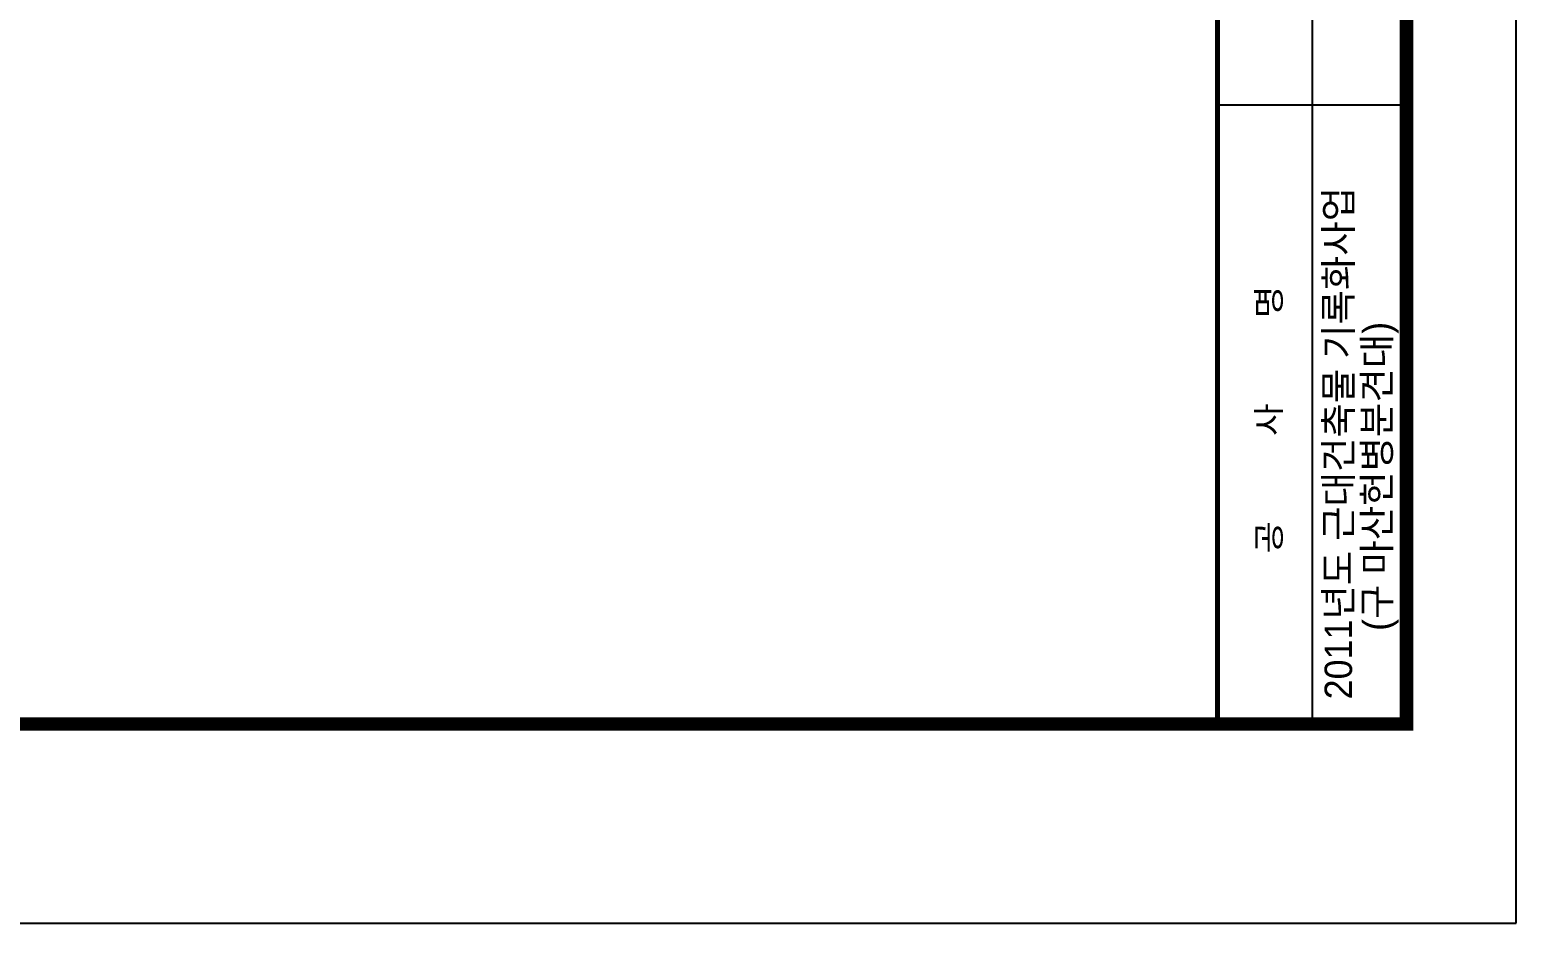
# Model space of a CAD drawing. Extents: x 139057 to 147967, y -162404 to -149789.
# Drawn here: x 143495 to 147967, y -162404 to -159715 of the extents above; entities that cross this region are included whole.
import ezdxf

# ---------------------------------------------------------------- set-up
doc = ezdxf.new("R2010")
doc.units = 0
doc.header["$LTSCALE"] = 50
doc.header["$MEASUREMENT"] = 0
for name, color, linetype in [('COR', 4, 'CONTINUOUS'), ('HAT', 5, 'CONTINUOUS'), ('WAL', 3, 'CONTINUOUS')]:
    doc.layers.add(name, color=color, linetype=linetype)
doc.styles.add('HY울릉도M', font='HYWULM_0.TTF')

# ---------------------------------------------------------------- blocks, each defined once
blk = doc.blocks.new('20')
at = {"layer": 'COR', "linetype": 'Continuous'}
for p, q in [((242847, -53606), (242847, -57398)), ((308324, -55502), (230424, -55502)), ((308324, -55502), (230424, -55502))]:
    blk.add_line(p, q, dxfattribs=at)
at = {"layer": 'COR', "linetype": 'Continuous', "const_width": 270}
blk.add_lwpolyline([(230424, -2398), (230424, -57398), (308324, -57398), (308324, -2398)], close=True, dxfattribs=at)
at = {"layer": 'COR', "linetype": 'Continuous', "const_width": 94.8}
blk.add_lwpolyline([(308324, -53606), (230424, -53606)], dxfattribs=at)
at = {"layer": 'HAT'}
for p, q in [((226424, -198), (226424, -59598)), ((226424, -59598), (310524, -59598))]:
    blk.add_line(p, q, dxfattribs=at)
at = {"layer": 'WAL', "linetype": 'Continuous', "style": 'HY울릉도M', "width": 1.1}
blk.add_text('공         사         명', height=474.35, dxfattribs=at).set_placement((233841, -54872))

msp = doc.modelspace()

# ---------------------------------------------------------------- block references
at = {"layer": 'WAL', "xscale": 0.1500000000232831, "yscale": 0.1500000000232831, "zscale": 0.15, "rotation": 90}
msp.add_blockref('20', (139026.823, -196367.92), dxfattribs=at)

# ---------------------------------------------------------------- texts
at = {"layer": 'WAL', "linetype": 'Continuous', "style": 'HY울릉도M'}
for s, p in [('2011년도 근대건축물 기록화사업', (147472.504, -161730.278)), ('(구 마산헌병분견대)', (147588.138, -161524.309))]:
    msp.add_text(s, height=82.5, rotation=90, dxfattribs=at).set_placement(p)

doc.saveas('drawing.dxf')
